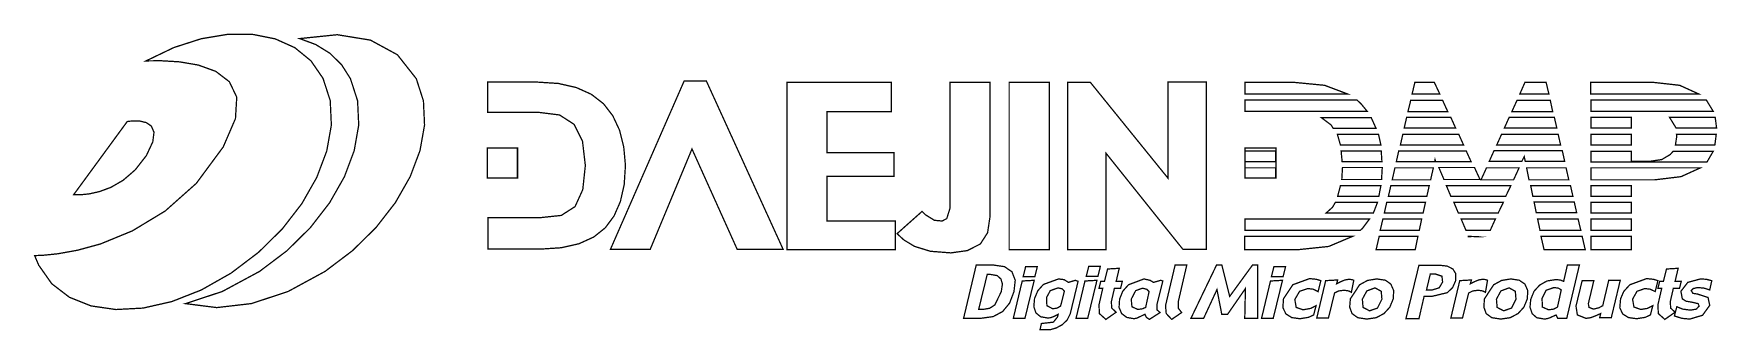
# Model space of a CAD drawing. Extents: x 0.54 to 5.66, y 4.44 to 5.34.
import ezdxf

# ---------------------------------------------------------------- set-up
doc = ezdxf.new("R2010")
doc.units = 0
doc.layers.get('0').update_dxf_attribs({"linetype": 'CONTINUOUS'})

msp = doc.modelspace()

# ---------------------------------------------------------------- linework, layer by layer
at = {"color": 0, "const_width": 0.003937}
for points in [[(1.42188, 5.20833), (1.38525, 5.26156), (1.3361, 5.30165), (1.27631, 5.32844), (1.20779, 5.34196), (1.13243, 5.34212), (1.05214, 5.32878), (0.968804, 5.30192), (0.884386, 5.26144), (0.929904, 5.26183), (0.985135, 5.25857), (1.04291, 5.24881), (1.09608, 5.2296), (1.13742, 5.19803), (1.15978, 5.15121), (1.15593, 5.08615), (1.11876, 5), (1.037, 4.88938), (0.942437, 4.80533), (0.842719, 4.74501), (0.745822, 4.70524), (0.675564, 4.68608), (0.616103, 4.6754), (0.571506, 4.67085), (0.545844, 4.66982), (0.558322, 4.64063), (0.597819, 4.58442), (0.651639, 4.54318), (0.717393, 4.51699), (0.792697, 4.50603), (0.875217, 4.51042), (0.962619, 4.53022), (1.05252, 4.5656), (1.14269, 4.61669), (1.22629, 4.68007), (1.29834, 4.75119), (1.35764, 4.82785), (1.40294, 4.9075), (1.43321, 4.98774), (1.44721, 5.06629), (1.44379, 5.14063), (1.42188, 5.20833)], [(1.70518, 5.20731), (1.64789, 5.28), (1.56597, 5.32449), (1.46506, 5.34093), (1.35102, 5.32915), (1.39985, 5.31104), (1.44254, 5.28467), (1.47803, 5.25011), (1.50521, 5.20731), (1.52692, 5.14003), (1.53033, 5.06635), (1.51654, 4.98861), (1.48671, 4.90918), (1.44189, 4.8304), (1.3833, 4.75472), (1.31201, 4.6844), (1.22917, 4.6219), (1.11589, 4.56082), (1.00418, 4.52399), (1.09907, 4.51193), (1.20443, 4.52414), (1.31559, 4.56076), (1.42811, 4.6219), (1.51129, 4.68474), (1.58285, 4.75515), (1.64165, 4.83083), (1.68658, 4.90956), (1.71647, 4.98888), (1.73031, 5.06651), (1.72689, 5.14008), (1.70518, 5.20731)], [(2.27399, 5.13124), (2.23682, 5.16), (2.19114, 5.1805), (2.13683, 5.19282), (2.07394, 5.19689), (1.92188, 5.19689), (1.92188, 5.10519), (2.07607, 5.10519), (2.14035, 5.09717), (2.18435, 5.06874), (2.21012, 5.01719), (2.21875, 4.94374), (2.21094, 4.87033), (2.1875, 4.81874), (2.14567, 4.79194), (2.08436, 4.78543), (1.9229, 4.78543), (1.9229, 4.68961), (2.08231, 4.68961), (2.14556, 4.69374), (2.19943, 4.70589), (2.24397, 4.72613), (2.27919, 4.75418), (2.30587, 4.7901), (2.32508, 4.83376), (2.33669, 4.88499), (2.3406, 4.94374), (2.33529, 5.00076), (2.32249, 5.05122), (2.30208, 5.09478), (2.27399, 5.13124)], [(2.51878, 5.20003), (2.29482, 4.68853), (2.41564, 4.68853), (2.54269, 4.99376), (2.68024, 4.68853), (2.81976, 4.68853), (2.58649, 5.20003), (2.51878, 5.20003)], [(2.95313, 4.91043), (3.15625, 4.91043), (3.15625, 4.98232), (2.95313, 4.98232), (2.95313, 5.10732), (3.14789, 5.10732), (3.14789, 5.19586), (2.83128, 5.19586), (2.83128, 4.6875), (3.16043, 4.6875), (3.16043, 4.77501), (2.95313, 4.77501), (2.95313, 4.91043)], [(3.44792, 4.78749), (3.44792, 5.19586), (3.32607, 5.19586), (3.32607, 4.8125), (3.31668, 4.78228), (3.30257, 4.77501), (3.27919, 4.77707), (3.25217, 4.79378), (3.24164, 4.80419), (3.16564, 4.73649), (3.18668, 4.71724), (3.21875, 4.69792), (3.26687, 4.683), (3.32915, 4.67811), (3.37901, 4.68506), (3.41872, 4.70524), (3.44069, 4.73936), (3.44792, 4.78749)], [(3.62815, 5.19586), (3.50624, 5.19586), (3.50624, 4.6875), (3.62815, 4.6875), (3.62815, 5.19586)], [(3.80003, 4.98128), (4.0344, 4.68853), (4.10519, 4.68853), (4.10519, 5.19689), (3.98856, 5.19689), (3.98856, 4.90522), (3.75315, 5.19586), (3.68435, 5.19586), (3.68435, 4.6875), (3.80003, 4.6875), (3.80003, 4.98128)], [(4.375, 5.19586), (4.22293, 5.19586), (4.22293, 5.16043), (4.53543, 5.16043), (4.46457, 5.18718), (4.375, 5.19586)], [(4.7979, 5.19586), (4.73856, 5.19586), (4.73019, 5.16043), (4.81456, 5.16043), (4.7979, 5.19586)], [(5.13747, 5.19586), (5.07292, 5.19586), (5.05729, 5.16043), (5.14583, 5.16043), (5.13747, 5.19586)], [(5.4656, 5.19586), (5.27289, 5.19586), (5.27289, 5.16043), (5.60211, 5.16043), (5.54318, 5.18718), (5.4656, 5.19586)], [(4.57497, 5.13124), (4.5625, 5.14274), (4.22293, 5.14274), (4.22293, 5.10835), (4.59375, 5.10835), (4.57497, 5.13124)], [(4.82292, 5.14165), (4.72601, 5.14165), (4.71772, 5.10732), (4.83854, 5.10732), (4.82292, 5.14165)], [(5.15001, 5.14165), (5.04893, 5.14165), (5.03331, 5.10732), (5.15728, 5.10732), (5.15001, 5.14165)], [(5.39583, 5.10835), (5.44997, 5.10835), (5.4521, 5.10835), (5.64481, 5.10835), (5.62397, 5.14274), (5.27399, 5.14274), (5.27399, 5.10835), (5.39583, 5.10835)], [(0.885417, 4.97396), (0.904731, 5.01551), (0.908365, 5.0446), (0.900336, 5.06337), (0.884765, 5.074), (0.86556, 5.07856), (0.846897, 5.07915), (0.832682, 5.07796), (0.827094, 5.0771), (0.664606, 4.85519), (0.670247, 4.85482), (0.686632, 4.85487), (0.711426, 4.85736), (0.742567, 4.86421), (0.777724, 4.87733), (0.814725, 4.89871), (0.851346, 4.93028), (0.885417, 4.97396)], [(4.48438, 5.06668), (4.49061, 5.05626), (4.62082, 5.05626), (4.60622, 5.08854), (4.45518, 5.08854), (4.48438, 5.06668)], [(4.84793, 5.08957), (4.71354, 5.08957), (4.70628, 5.05729), (4.86253, 5.05729), (4.84793, 5.08957)], [(5.16249, 5.08957), (5.02501, 5.08957), (5.01042, 5.05729), (5.16982, 5.05729), (5.16249, 5.08957)], [(5.39583, 5.08957), (5.27399, 5.08957), (5.27399, 5.05729), (5.39583, 5.05729), (5.39583, 5.08957)], [(5.53228, 5.05729), (5.65522, 5.05729), (5.65104, 5.08957), (5.51247, 5.08957), (5.53228, 5.05729)], [(4.51247, 5.00624), (4.63542, 5.00624), (4.62815, 5.03857), (4.50315, 5.03857), (4.51247, 5.00624)], [(4.87185, 5.03857), (4.7021, 5.03857), (4.69476, 5.00624), (4.88644, 5.00624), (4.87185, 5.03857)], [(5.17393, 5.03857), (5.00206, 5.03857), (4.98753, 5.00624), (5.18126, 5.00624), (5.17393, 5.03857)], [(5.39583, 5.03857), (5.27399, 5.03857), (5.27399, 5.00624), (5.39583, 5.00624), (5.39583, 5.03857)], [(5.5344, 5.03336), (5.53022, 5.00624), (5.65001, 5.00624), (5.65419, 5.03857), (5.53331, 5.03857), (5.5344, 5.03336)], [(2.01357, 4.9969), (1.92085, 4.9969), (1.92085, 4.90522), (2.01357, 4.90522), (2.01357, 4.9969)], [(1.92085, 4.9969), (2.01247, 4.9969), (2.01247, 4.90522), (1.92085, 4.90522), (1.92085, 4.9969)], [(4.22293, 4.9969), (4.31668, 4.9969), (4.31668, 4.90522), (4.22293, 4.90522), (4.22293, 4.9969)], [(4.31565, 4.98753), (4.22293, 4.98753), (4.22293, 4.95524), (4.31565, 4.95524), (4.31565, 4.98753)], [(4.51768, 4.95524), (4.63857, 4.95524), (4.63644, 4.98753), (4.5146, 4.98753), (4.51768, 4.95524)], [(4.80003, 4.96149), (4.80208, 4.95524), (4.9094, 4.95524), (4.89481, 4.98753), (4.68956, 4.98753), (4.68229, 4.95524), (4.79893, 4.95524), (4.80003, 4.96149)], [(5.07086, 4.97086), (5.07394, 4.95628), (5.19374, 4.95628), (5.18647, 4.98856), (4.97917, 4.98856), (4.96457, 4.95628), (5.06353, 4.95628), (5.07086, 4.97086)], [(5.5146, 4.97711), (5.48876, 4.96164), (5.4521, 4.95628), (5.39583, 4.95628), (5.39583, 4.98649), (5.27399, 4.98649), (5.27399, 4.95415), (5.62603, 4.95415), (5.64481, 4.98649), (5.52289, 4.98649), (5.5146, 4.97711)], [(4.31565, 4.93647), (4.22293, 4.93647), (4.22293, 4.90522), (4.31565, 4.90522), (4.31565, 4.93647)], [(4.51665, 4.90104), (4.63747, 4.90104), (4.6396, 4.9375), (4.51878, 4.9375), (4.51665, 4.90104)], [(4.79482, 4.93647), (4.67811, 4.93647), (4.66982, 4.90001), (4.78646, 4.90001), (4.79482, 4.93647)], [(4.8271, 4.90104), (4.93647, 4.90104), (4.91982, 4.9375), (4.81147, 4.9375), (4.8271, 4.90104)], [(5.05524, 4.93647), (4.95628, 4.93647), (4.93956, 4.90001), (5.03851, 4.90001), (5.05524, 4.93647)], [(5.19792, 4.93647), (5.07813, 4.93647), (5.08539, 4.90001), (5.20628, 4.90001), (5.19792, 4.93647)], [(5.60622, 4.93647), (5.27399, 4.93647), (5.27399, 4.90001), (5.46669, 4.90001), (5.54699, 4.90967), (5.60622, 4.93647)], [(4.63542, 4.88232), (4.51247, 4.88232), (4.50418, 4.84999), (4.62918, 4.84999), (4.63542, 4.88232)], [(4.78228, 4.88232), (4.66564, 4.88232), (4.65831, 4.84999), (4.77501, 4.84999), (4.78228, 4.88232)], [(5.03022, 4.88232), (4.83436, 4.88232), (4.84793, 4.84999), (5.0146, 4.84999), (5.03022, 4.88232)], [(5.0969, 4.84999), (5.21875, 4.84999), (5.21149, 4.88232), (5.0906, 4.88232), (5.0969, 4.84999)], [(5.39583, 4.88232), (5.27399, 4.88232), (5.27399, 4.84999), (5.39583, 4.84999), (5.39583, 4.88232)], [(4.625, 4.83128), (4.49685, 4.83128), (4.48856, 4.81668), (4.46875, 4.79899), (4.61253, 4.79899), (4.625, 4.83128)], [(4.77083, 4.83128), (4.6531, 4.83128), (4.64583, 4.79899), (4.76357, 4.79899), (4.77083, 4.83128)], [(5.00726, 4.83128), (4.85732, 4.83128), (4.87082, 4.79899), (4.99164, 4.79899), (5.00726, 4.83128)], [(5.10732, 4.80003), (5.23019, 4.80003), (5.22293, 4.83231), (5.10101, 4.83231), (5.10732, 4.80003)], [(5.39583, 4.83128), (5.27399, 4.83128), (5.27399, 4.79899), (5.39583, 4.79899), (5.39583, 4.83128)], [(4.57915, 4.75211), (4.60101, 4.78125), (4.22293, 4.78125), (4.22293, 4.7469), (4.57292, 4.7469), (4.57915, 4.75211)], [(4.75206, 4.7469), (4.75939, 4.78125), (4.64165, 4.78125), (4.63336, 4.7469), (4.75206, 4.7469)], [(4.98335, 4.78125), (4.87918, 4.78125), (4.89378, 4.7469), (4.96772, 4.7469), (4.98335, 4.78125)], [(5.11876, 4.7469), (5.24274, 4.7469), (5.23438, 4.78125), (5.11143, 4.78125), (5.11876, 4.7469)], [(5.39583, 4.78125), (5.27399, 4.78125), (5.27399, 4.7469), (5.39583, 4.7469), (5.39583, 4.78125)], [(4.54893, 4.72814), (4.2219, 4.72814), (4.2219, 4.6875), (4.38021, 4.6875), (4.47706, 4.69769), (4.54893, 4.72814)], [(4.74794, 4.72814), (4.63021, 4.72814), (4.62082, 4.6875), (4.73958, 4.6875), (4.74794, 4.72814)], [(4.95833, 4.72711), (4.90104, 4.72814), (4.90104, 4.72711), (4.95833, 4.72711)], [(5.13124, 4.6875), (5.25624, 4.6875), (5.24685, 4.72814), (5.12185, 4.72814), (5.13124, 4.6875)], [(5.39583, 4.72814), (5.27399, 4.72814), (5.27399, 4.6875), (5.39583, 4.6875), (5.39583, 4.72814)], [(3.5146, 4.62082), (3.49192, 4.63633), (3.45518, 4.64165), (3.40625, 4.64165), (3.36774, 4.47917), (3.41872, 4.47917), (3.45763, 4.48454), (3.48643, 4.5), (3.50754, 4.52556), (3.52083, 4.56044), (3.52468, 4.59494), (3.5146, 4.62082)], [(3.48232, 4.56044), (3.46251, 4.51981), (3.447, 4.50993), (3.42606, 4.50624), (3.41351, 4.50624), (3.43956, 4.61253), (3.44997, 4.61253), (3.46951, 4.60926), (3.48122, 4.59896), (3.48568, 4.58361), (3.48232, 4.56044)], [(3.58436, 4.60628), (3.59169, 4.63644), (3.55626, 4.63644), (3.54893, 4.60628), (3.58436, 4.60628)], [(3.74794, 4.63753), (3.74061, 4.60732), (3.77604, 4.60732), (3.78331, 4.63753), (3.74794, 4.63753)], [(3.81771, 4.51042), (3.81668, 4.53022), (3.82607, 4.57086), (3.84478, 4.57086), (3.84999, 4.59169), (3.83128, 4.59169), (3.8406, 4.63124), (3.80524, 4.62918), (3.79585, 4.59169), (3.7844, 4.59169), (3.77919, 4.57086), (3.79064, 4.57086), (3.77919, 4.52083), (3.78022, 4.49376), (3.80003, 4.47607), (3.83128, 4.49794), (3.81771, 4.51042)], [(4.04585, 4.64165), (4.01042, 4.64165), (3.98122, 4.51774), (3.98335, 4.49376), (4, 4.47607), (4.03022, 4.4969), (4.01981, 4.51042), (4.01981, 4.52919), (4.04585, 4.64165)], [(4.24582, 4.64165), (4.17606, 4.54585), (4.15207, 4.64165), (4.13644, 4.64165), (4.05832, 4.47917), (4.0969, 4.47917), (4.13747, 4.56668), (4.15207, 4.49169), (4.16982, 4.49169), (4.22396, 4.56982), (4.2219, 4.47917), (4.26144, 4.47917), (4.26144, 4.64165), (4.24582, 4.64165)], [(4.33854, 4.60628), (4.34581, 4.63644), (4.31044, 4.63644), (4.30311, 4.60628), (4.33854, 4.60628)], [(4.86253, 4.59375), (4.86301, 4.61464), (4.85417, 4.62918), (4.83681, 4.63807), (4.8125, 4.64063), (4.75103, 4.64063), (4.71149, 4.47814), (4.75103, 4.47814), (4.76665, 4.54585), (4.78961, 4.54585), (4.83751, 4.55729), (4.85351, 4.57319), (4.86253, 4.59375)], [(4.82292, 4.58957), (4.8125, 4.57189), (4.79167, 4.56565), (4.77399, 4.56565), (4.78543, 4.61356), (4.80208, 4.61356), (4.82086, 4.60732), (4.82292, 4.58957)], [(5.2021, 4.64165), (5.19065, 4.59169), (5.18024, 4.59586), (5.16667, 4.5969), (5.14019, 4.59289), (5.11774, 4.58024), (5.10064, 4.56153), (5.0906, 4.53646), (5.08838, 4.51318), (5.09478, 4.49376), (5.10883, 4.48118), (5.13226, 4.47711), (5.1396, 4.47814), (5.14686, 4.48019), (5.16769, 4.48958), (5.1729, 4.47917), (5.19997, 4.47917), (5.23856, 4.64165), (5.2021, 4.64165)], [(5.51563, 4.51042), (5.5146, 4.53022), (5.52399, 4.57086), (5.54269, 4.57086), (5.5479, 4.59169), (5.52919, 4.59169), (5.53851, 4.63124), (5.50315, 4.62918), (5.49376, 4.59169), (5.48232, 4.59169), (5.47711, 4.57086), (5.48856, 4.57086), (5.47711, 4.52083), (5.47814, 4.49376), (5.49794, 4.47607), (5.52919, 4.49794), (5.51563, 4.51042)], [(3.54585, 4.59272), (3.51878, 4.47917), (3.55414, 4.47917), (3.58231, 4.59478), (3.54585, 4.59272)], [(3.70731, 4.59478), (3.68647, 4.58854), (3.6729, 4.5969), (3.65625, 4.59896), (3.6104, 4.58231), (3.59337, 4.56332), (3.58333, 4.53961), (3.58111, 4.5146), (3.58751, 4.49582), (3.60178, 4.4841), (3.62397, 4.48019), (3.63226, 4.48128), (3.64063, 4.48438), (3.65522, 4.49169), (3.6531, 4.48335), (3.64063, 4.46772), (3.60417, 4.46354), (3.59999, 4.44482), (3.63124, 4.44482), (3.64899, 4.45003), (3.66667, 4.45936), (3.68229, 4.47396), (3.69168, 4.49274), (3.7156, 4.59169), (3.70731, 4.59478)], [(3.66249, 4.51665), (3.65207, 4.51042), (3.63857, 4.50836), (3.62082, 4.51774), (3.61979, 4.54269), (3.63124, 4.56353), (3.65522, 4.57189), (3.66769, 4.56874), (3.67393, 4.56147), (3.66249, 4.51665)], [(3.70936, 4.47917), (3.74479, 4.47917), (3.77289, 4.59478), (3.73643, 4.59272), (3.70936, 4.47917)], [(3.97293, 4.59272), (3.96669, 4.59478), (3.94476, 4.58854), (3.93435, 4.59478), (3.91564, 4.59896), (3.86876, 4.58128), (3.85129, 4.56174), (3.84169, 4.53749), (3.84006, 4.51253), (3.84793, 4.49376), (3.8635, 4.48204), (3.88542, 4.47814), (3.89063, 4.47917), (3.89481, 4.48019), (3.91872, 4.49169), (3.9229, 4.48232), (3.93229, 4.47607), (3.96457, 4.4969), (3.95518, 4.50521), (3.95518, 4.52083), (3.97293, 4.59272)], [(3.92085, 4.51253), (3.91146, 4.50836), (3.89686, 4.50624), (3.87918, 4.5146), (3.87706, 4.53749), (3.89063, 4.56353), (3.91146, 4.57086), (3.92393, 4.56771), (3.93126, 4.56044), (3.92085, 4.51253)], [(4.30003, 4.59272), (4.27289, 4.47917), (4.30832, 4.47917), (4.33649, 4.59478), (4.30003, 4.59272)], [(4.39899, 4.50521), (4.37815, 4.51253), (4.37397, 4.53646), (4.38857, 4.56147), (4.41351, 4.56982), (4.43024, 4.56771), (4.44476, 4.56044), (4.45313, 4.59375), (4.43956, 4.59793), (4.41872, 4.59999), (4.36774, 4.58128), (4.33957, 4.53857), (4.33772, 4.51178), (4.3469, 4.49274), (4.36469, 4.48156), (4.3896, 4.47814), (4.41564, 4.48232), (4.43126, 4.48958), (4.43853, 4.51774), (4.42188, 4.50939), (4.39899, 4.50521)], [(4.55311, 4.59478), (4.5479, 4.5969), (4.53851, 4.59793), (4.52604, 4.59586), (4.51357, 4.59065), (4.50103, 4.58436), (4.50418, 4.59586), (4.46772, 4.59375), (4.44065, 4.48019), (4.47601, 4.48019), (4.49479, 4.55626), (4.50726, 4.5625), (4.52399, 4.56461), (4.53749, 4.5625), (4.54585, 4.55832), (4.55311, 4.59478)], [(4.62294, 4.59896), (4.59489, 4.59446), (4.57086, 4.58128), (4.54269, 4.53857), (4.54058, 4.51346), (4.5479, 4.49376), (4.56521, 4.48118), (4.59272, 4.47711), (4.6211, 4.48118), (4.64481, 4.49376), (4.66276, 4.51346), (4.6729, 4.53857), (4.67432, 4.56369), (4.66564, 4.58333), (4.64931, 4.59506), (4.62294, 4.59896)], [(4.63857, 4.53749), (4.625, 4.51042), (4.60101, 4.50211), (4.58128, 4.51253), (4.57915, 4.53749), (4.59272, 4.5625), (4.61774, 4.57189), (4.63644, 4.56147), (4.63857, 4.53749)], [(4.95936, 4.59478), (4.95415, 4.5969), (4.94476, 4.59793), (4.93229, 4.59586), (4.91982, 4.59065), (4.90728, 4.58436), (4.91043, 4.59586), (4.875, 4.59375), (4.84793, 4.48019), (4.88336, 4.48019), (4.90207, 4.55626), (4.91461, 4.5625), (4.93126, 4.56461), (4.94476, 4.5625), (4.95313, 4.55832), (4.95936, 4.59478)], [(5.03022, 4.59896), (5.00222, 4.59446), (4.97814, 4.58128), (4.94997, 4.53857), (4.94829, 4.51346), (4.95518, 4.49376), (4.9725, 4.48118), (5, 4.47711), (5.028, 4.48118), (5.05208, 4.49376), (5.07004, 4.51346), (5.08018, 4.53857), (5.0816, 4.56369), (5.07292, 4.58333), (5.05583, 4.59506), (5.03022, 4.59896)], [(5.04585, 4.53749), (5.03228, 4.51042), (5.00836, 4.50211), (4.98856, 4.51253), (4.98643, 4.53749), (5, 4.5625), (5.02501, 4.57189), (5.04372, 4.56147), (5.04585, 4.53749)], [(5.17188, 4.51357), (5.16043, 4.50732), (5.14481, 4.50521), (5.12603, 4.51357), (5.125, 4.53961), (5.13747, 4.56461), (5.16146, 4.57292), (5.17503, 4.57086), (5.18332, 4.56565), (5.17188, 4.51357)], [(5.3271, 4.59272), (5.30935, 4.51774), (5.2979, 4.51144), (5.28125, 4.50732), (5.26768, 4.51253), (5.26563, 4.52399), (5.28228, 4.59375), (5.24685, 4.59375), (5.22814, 4.51665), (5.23232, 4.48958), (5.25836, 4.47917), (5.27289, 4.48128), (5.28646, 4.48649), (5.30311, 4.49376), (5.30003, 4.48128), (5.33539, 4.48128), (5.36253, 4.59478), (5.3271, 4.59478), (5.3271, 4.59272)], [(5.41351, 4.56147), (5.4375, 4.56982), (5.45415, 4.56771), (5.46875, 4.56044), (5.47711, 4.59375), (5.46354, 4.59793), (5.44271, 4.59999), (5.39165, 4.58128), (5.37326, 4.56108), (5.36356, 4.53857), (5.36117, 4.51178), (5.36979, 4.49274), (5.38764, 4.48156), (5.41249, 4.47814), (5.43853, 4.48232), (5.45415, 4.48958), (5.46149, 4.51774), (5.44476, 4.50939), (5.42503, 4.50624), (5.40419, 4.51357), (5.40001, 4.53749), (5.41351, 4.56147)], [(5.60622, 4.59896), (5.56771, 4.58854), (5.54688, 4.56147), (5.55106, 4.53857), (5.56222, 4.53142), (5.58128, 4.52815), (5.59896, 4.52399), (5.60211, 4.51665), (5.59375, 4.50732), (5.57607, 4.50418), (5.55208, 4.50732), (5.5344, 4.5146), (5.52707, 4.48649), (5.55003, 4.47917), (5.57394, 4.47711), (5.61253, 4.48856), (5.63439, 4.51878), (5.62918, 4.54269), (5.5969, 4.55311), (5.58333, 4.55524), (5.57813, 4.56353), (5.58436, 4.56982), (5.59793, 4.57292), (5.61774, 4.57086), (5.63439, 4.56565), (5.64063, 4.59375), (5.62397, 4.59793), (5.60622, 4.59896)]]:
    msp.add_lwpolyline(points, close=True, dxfattribs=at)

doc.saveas('drawing.dxf')
